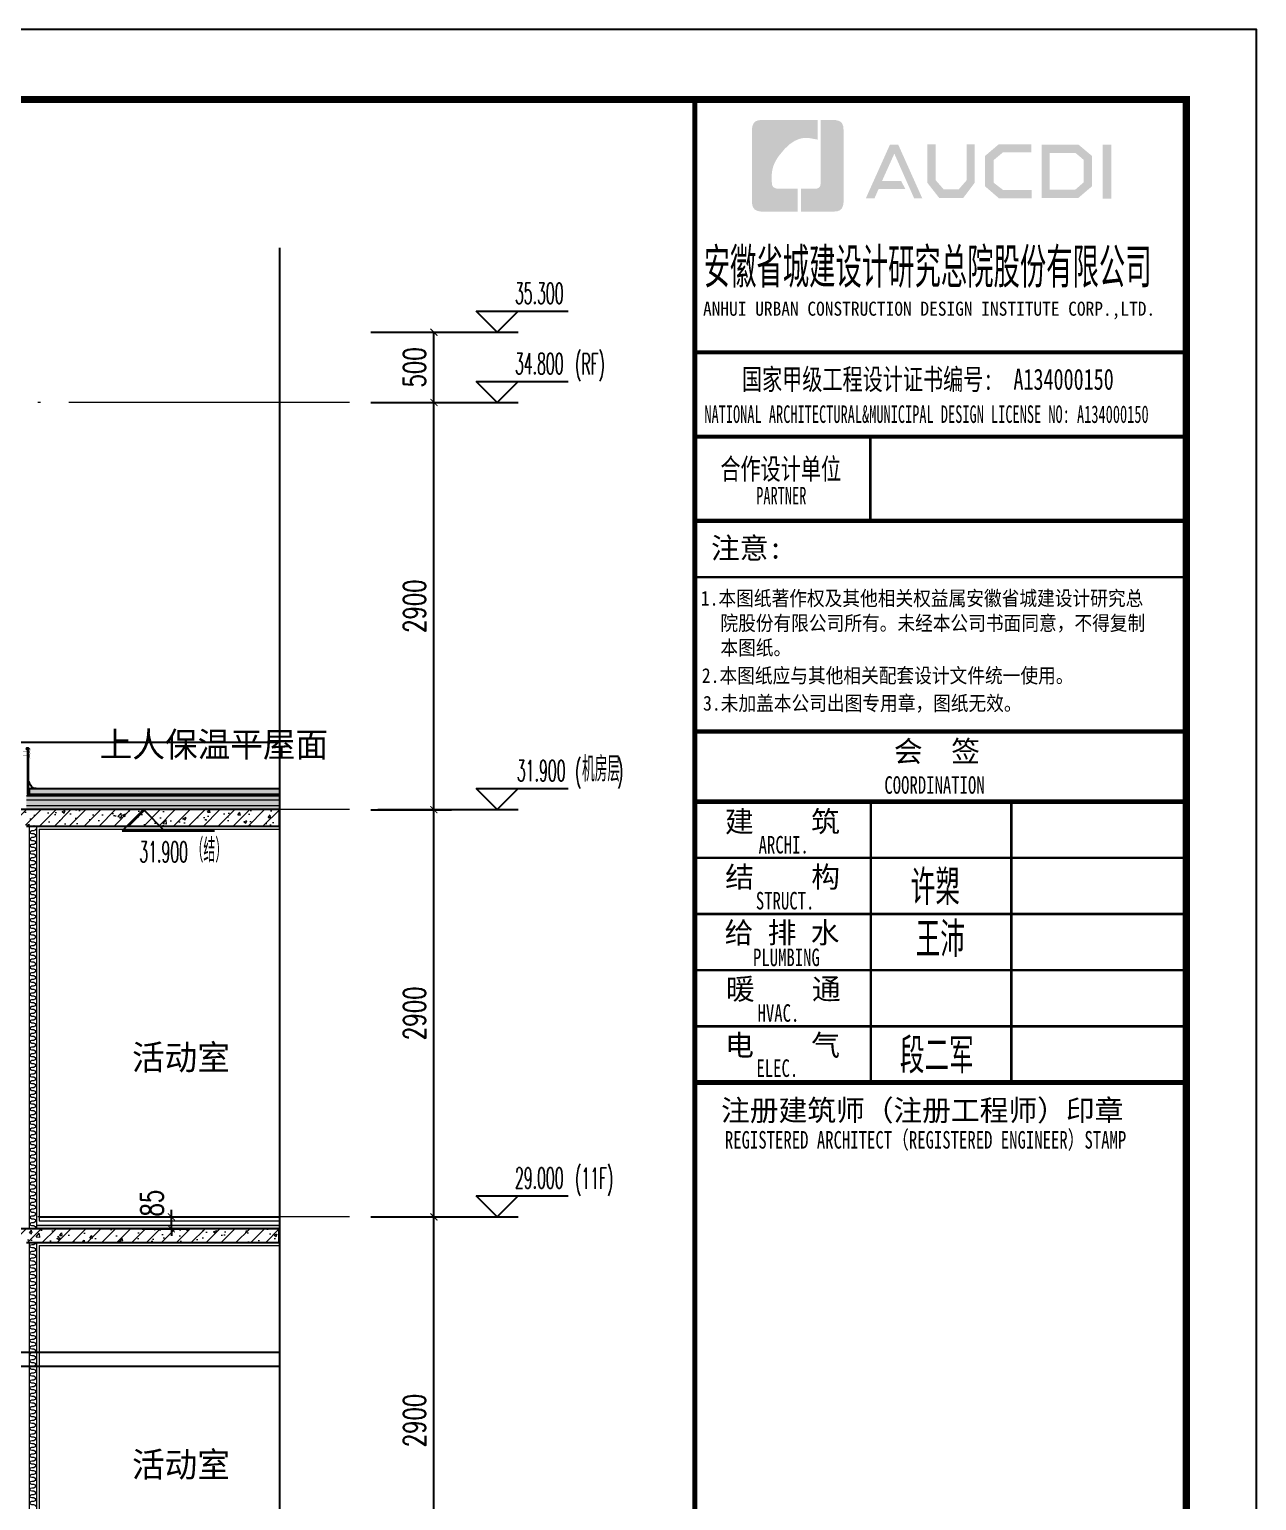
# Model space of a CAD drawing. Extents: x -461650 to 361314, y 245336 to 769729.
# Drawn here: x 288156 to 296893, y 723296 to 733773 of the extents above; entities that cross this region are included whole.
import ezdxf
from ezdxf.xclip import XClip

# ---------------------------------------------------------------- set-up
doc = ezdxf.new("R2010")
doc.units = 0
doc.header["$LTSCALE"] = 1000
doc.header["$XCLIPFRAME"] = 2
doc.linetypes.add('DASH', pattern=[0.35, 0.25, -0.1])
doc.linetypes.add('DOTE', pattern=[2.42, 2, -0.2, 0.02, -0.2])
doc.layers.get('0').update_dxf_attribs({"linetype": 'CONTINUOUS'})
doc.layers.get('DEFPOINTS').update_dxf_attribs({"linetype": 'CONTINUOUS'})
for name, color, linetype in [('-TK', 7, 'CONTINUOUS'), ('3-屋面构造层', 157, 'CONTINUOUS'), ('DIM_ELEV', 3, 'CONTINUOUS'), ('DIM_SYMB', 3, 'CONTINUOUS'), ('PUB_DIM', 3, 'CONTINUOUS'), ('PUB_TEXT', 2, 'CONTINUOUS'), ('SURFACE', 6, 'CONTINUOUS'), ('WALL', 5, 'CONTINUOUS'), ('图签文字', 4, 'CONTINUOUS'), ('看线', 251, 'CONTINUOUS'), ('立面-看线', 251, 'CONTINUOUS')]:
    doc.layers.add(name, color=color, linetype=linetype)
for name, color, linetype, lineweight in [('DOTE', 19, 'DOTE', 9), ('PUB_HATCH', 8, 'CONTINUOUS', 9), ('内粉刷', 37, 'CONTINUOUS', 9), ('图框', 9, 'CONTINUOUS', 18), ('填充', 251, 'CONTINUOUS', 5)]:
    doc.layers.add(name, color=color, linetype=linetype, lineweight=lineweight)
doc.styles.add('_TCH_DIM', font='SIMPLEX.shx', dxfattribs={"width": 0.7, "bigfont": 'GBCBIG.shx'})
doc.styles.add('_TCH_DIM_T3', font='SIMPLEX', dxfattribs={"width": 0.705882, "bigfont": 'GBCBIG'})
doc.styles.add('HT', font='simhei.ttf')
doc.styles.add('建筑图签-1', font='simhei.ttf', dxfattribs={"width": 0.7})
doc.styles.add('建筑图签-2', font='TXT.shx', dxfattribs={"width": 0.5, "bigfont": 'HZTXT.shx'})
doc.dimstyles.new('_TCH_ARCH&&50', dxfattribs={"dimtxt": 157.5, "dimasz": 50, "dimexe": 125, "dimexo": 150, "dimgap": 58.75, "dimtad": 1, "dimdec": 0, "dimzin": 0, "dimdsep": 46, "dimtxsty": '_TCH_DIM_T3', "dimblk": 'ARCHTICK', "dimcen": 0.09, "dimclrt": 7, "dimazin": 0, "dimtfac": 1, "dimtdec": 0, "dimtix": 1, "dimtmove": 2, "dimatfit": 3, "dimldrblk": 'ARCHTICK', "dimfxl": 0, "dimtolj": 1, "dimtzin": 0, "dimarcsym": 0})

# ---------------------------------------------------------------- blocks, each defined once
blk = doc.blocks.new('院标1')
h = blk.add_hatch(color=150)
h.dxf.hatch_style = 1
edge = h.paths.add_edge_path()
edge.add_spline(control_points=[(116373, 648379), (116379, 648379), (116382, 648379), (116391, 648379), (116391, 648379), (116391, 648379), (116616, 648379), (116616, 648379), (116616, 648379), (116616, 648379), (116616, 648054), (116616, 648054), (116616, 648054), (116616, 648054), (116108, 648054), (116108, 648054), (116108, 648054), (116028, 648054), (115963, 648111), (115963, 648199), (115963, 648199), (115963, 648199), (115963, 649215), (115963, 649215), (115963, 649215), (115963, 649295), (116018, 649360), (116108, 649360), (116108, 649360), (116108, 649360), (116897, 649360), (116897, 649360), (116897, 649360), (116897, 649360), (116897, 649080), (116897, 649080), (116897, 649080), (116897, 649080), (116566, 649140), (116356, 648859), (116356, 648859), (116245, 648719), (116240, 648545), (116247, 648466), (116247, 648466), (116254, 648386), (116247, 648466), (116247, 648466), (116247, 648466), (116247, 648466), (116258, 648374), (116373, 648379)], knot_values=[0, 0, 0, 0, 0.071429, 0.071429, 0.071429, 0.107143, 0.142857, 0.142857, 0.142857, 0.178571, 0.214286, 0.214286, 0.214286, 0.25, 0.285714, 0.285714, 0.285714, 0.321429, 0.357143, 0.357143, 0.357143, 0.392857, 0.428571, 0.428571, 0.428571, 0.464286, 0.5, 0.5, 0.5, 0.535714, 0.571429, 0.571429, 0.571429, 0.607143, 0.642857, 0.642857, 0.642857, 0.678571, 0.714286, 0.714286, 0.714286, 0.75, 0.785714, 0.785714, 0.785714, 0.821429, 0.857143, 0.857143, 0.857143, 0.928571, 1, 1, 1, 1], degree=3, periodic=0)
h = blk.add_hatch(color=150)
h.dxf.hatch_style = 1
edge = h.paths.add_edge_path()
edge.add_spline(control_points=[(117268, 649215), (117268, 649215), (117268, 648199), (117268, 648199), (117268, 648199), (117268, 648114), (117212, 648054), (117123, 648054), (117123, 648054), (117123, 648054), (116663, 648054), (116663, 648054), (116663, 648054), (116663, 648054), (116663, 648379), (116663, 648379), (116663, 648379), (116663, 648379), (116865, 648379), (116865, 648379), (116865, 648379), (116907, 648379), (116941, 648413), (116941, 648455), (116941, 648455), (116941, 648455), (116941, 649360), (116941, 649360), (116941, 649360), (116941, 649360), (117123, 649360), (117123, 649360), (117123, 649360), (117204, 649360), (117268, 649306), (117268, 649215)], knot_values=[0, 0, 0, 0, 0.1, 0.1, 0.1, 0.15, 0.2, 0.2, 0.2, 0.25, 0.3, 0.3, 0.3, 0.35, 0.4, 0.4, 0.4, 0.45, 0.5, 0.5, 0.5, 0.55, 0.6, 0.6, 0.6, 0.65, 0.7, 0.7, 0.7, 0.75, 0.8, 0.8, 0.8, 0.9, 1, 1, 1, 1], degree=3, periodic=0)
blk = doc.blocks.new('A1')
at = {"layer": '图框'}
h = blk.add_hatch(color=256, dxfattribs=at)
h.paths.add_polyline_path([(81908, 57758), (82034, 57758), (82034, 56988), (81908, 56988)])
h.paths.add_polyline_path([(81156, 57642), (81156, 57116), (81516, 57116), (81640, 57223), (81640, 57541), (81520, 57642)], flags=16)
h.paths.add_polyline_path([(81038, 57760), (81038, 56998), (81560, 56998), (81759, 57168), (81759, 57596), (81563, 57760)])
h.paths.add_polyline_path([(80895, 57764), (80895, 57648), (80488, 57648), (80355, 57537), (80355, 57218), (80488, 57115), (80897, 57115), (80897, 56993), (80433, 56993), (80231, 57168), (80231, 57596), (80429, 57764)])
h.paths.add_polyline_path([(79412, 57762), (79532, 57762), (79532, 57251), (79646, 57120), (79857, 57120), (79971, 57251), (79971, 57762), (80085, 57762), (80085, 57214), (79921, 56997), (79583, 56997), (79412, 57216)])
h.paths.add_polyline_path([(78880, 57760), (78997, 57760), (79339, 56996), (79223, 56996), (78942, 57630), (78767, 57242), (79038, 57242), (79099, 57127), (78718, 57127), (78659, 56994), (78536, 56994)])
blk.add_lwpolyline([(0, 59400), (0, 0), (84100, 0), (84100, 59400)], close=True)
at = {"const_width": 100}
blk.add_lwpolyline([(2500, 58400), (2500, 1000), (83100, 1000), (83100, 58400)], close=True, dxfattribs=at)
at = {"layer": '图框'}
for p, q in [((76100, 54800), (83100, 54800)), ((76100, 54800), (83100, 54800)), ((76100, 53600), (83100, 53600))]:
    blk.add_line(p, q, dxfattribs=at)
for points, const_width in [([(76100, 1000), (76100, 58400)], 70), ([(76100, 54800), (83100, 54800)], 60), ([(76100, 53600), (83100, 53600)], 60), ([(76100, 53600), (83100, 53600)], 60), ([(78600, 53600), (78600, 52400)], 35), ([(76100, 52400), (83100, 52400)], 60), ([(76100, 52400), (83100, 52400)], 60), ([(76100, 51599), (83100, 51599)], 35), ([(76108, 49400), (83108, 49400)], 60), ([(76108, 48400), (83108, 48400)], 70), ([(76108, 48400), (83108, 48400)], 70), ([(78608, 48400), (78608, 44400)], 35), ([(80608, 48400), (80608, 44400)], 35), ([(76108, 47600), (83108, 47600)], 35), ([(76108, 46800), (83108, 46800)], 35), ([(76108, 46000), (83108, 46000)], 35), ([(76108, 45200), (83108, 45200)], 35), ([(76108, 44400), (83108, 44400)], 70)]:
    blk.add_lwpolyline(points, dxfattribs=dict(at, const_width=const_width))
blk.add_blockref('院标1', (-39049, -591249))
for s, height, style, width, p in [('ANHUI URBAN CONSTRUCTION DESIGN INSTITUTE CORP.,LTD.', 200, '建筑图签-1', 0.91, (76218, 55322)), ('NATIONAL ARCHITECTURAL&MUNICIPAL DESIGN LICENSE NO: A134000150', 250, '建筑图签-1', 0.6, (76237, 53795)), ('PARTNER', 250, '建筑图签-1', 0.6, (76975, 52634)), ('1.本图纸著作权及其他相关权益属安徽省城建设计研究总', 210, 'HT', 0.88, (76186, 51193)), ('院股份有限公司所有。未经本公司书面同意，不得复制', 210, 'HT', 0.88, (76465, 50839)), ('本图纸。', 210, 'HT', 0.88, (76465, 50489)), (' 2.本图纸应与其他相关配套设计文件统一使用。 ', 210, 'HT', 0.88, (76075, 50092)), ('3.未加盖本公司出图专用章，图纸无效。', 210, 'HT', 0.88, (76218, 49698)), ('COORDINATION', 250, '建筑图签-1', 0.7, (78800, 48513)), ('ARCHI.', 250, '建筑图签-1', 0.7, (77009, 47662)), ('STRUCT.', 250, '建筑图签-1', 0.7, (76970, 46865)), ('PLUMBING', 250, '建筑图签-1', 0.7, (76929, 46058)), ('HVAC.', 250, '建筑图签-1', 0.7, (76994, 45265)), ('ELEC.', 250, '建筑图签-1', 0.7, (76978, 44480)), ('REGISTERED ARCHITECT（REGISTERED ENGINEER）STAMP', 250, '建筑图签-1', 0.7, (76529, 43459))]:
    blk.add_text(s, height=height, dxfattribs=dict(at, style=style, width=width)).set_placement(p)
at = {"layer": '图签文字', "color": 7, "style": '建筑图签-1'}
for s, height, width, p in [('安徽省城建设计研究总院股份有限公司', 500, 0.55, (76228, 55777)), ('国家甲级工程设计证书编号:  A134000150', 300, 0.7, (76772, 54267)), ('合作设计单位', 300, 0.7, (76465, 52990))]:
    blk.add_text(s, height=height, dxfattribs=dict(at, width=width)).set_placement(p)
for s, p in [('注意:', (76331, 51863)), ('会  签', (78935, 48968)), ('建    筑', (76530, 47967)), ('结    构', (76534, 47179)), ('给 排 水', (76525, 46385)), ('暖    通', (76543, 45582)), ('电    气', (76533, 44782)), ('注册建筑师（注册工程师）印章', (76475, 43854))]:
    blk.add_text(s, height=300, dxfattribs=at).set_placement(p)
at = {"layer": '图签文字', "color": 1, "style": '建筑图签-2', "width": 0.7}
for s, p in [('许槊', (79175, 46928)), ('王沛', (79246, 46187)), ('段二军', (79021, 44532))]:
    blk.add_text(s, height=500, dxfattribs=at).set_placement(p)
blk = doc.blocks.new('$LinePat$保温层')
at = {"color": 0}
for p, q in [((24, -24), (24, -56)), ((72, -56), (72, -24))]:
    blk.add_line(p, q, dxfattribs=at)
for centre, start, end in [((96, -24), 90, 180), ((0, -24), 0, 90), ((48, -56), 180, 0)]:
    blk.add_arc(centre, 24, start, end, dxfattribs=at)
blk = doc.blocks.new('FGHFG4334GDFGDFFGGGGGGDFG4G')
at = {"layer": 'SURFACE', "const_width": 2.25}
for points in [[(47, 0), (0, 0)], [(47, -28), (0, -28)]]:
    blk.add_lwpolyline(points, dxfattribs=at)
at = {"layer": 'SURFACE', "const_width": 1.5}
blk.add_lwpolyline([(47, 17, -1), (47, 5), (47, -7, -1), (47, -19), (47, -37), (53, -48), (53, -73)], format="xyb", dxfattribs=at)
blk = doc.blocks.new('FGDGDGD')
at = {"layer": '3-屋面构造层'}
h = blk.add_hatch(dxfattribs=at)
h.set_pattern_fill('隔热材料01', color=256, scale=7.692308, style=0)
h.set_pattern_definition([(270, (9.5186, 433.228), (3.846153863, -7e-16), [0.385980771, -3.460173092]), (270, (6.637, 433.228), (3.846153863, -7e-16), [0.385980771, -3.460173092]), (90, (8.5996, 430.618), (-3.846153863, 2e-16), [0.385980771, -3.460173092]), (90, (7.556, 430.618), (-3.846153863, 2e-16), [0.385980771, -3.460173092]), (180, (10.002, 430), (-5e-16, -3.846153863), [3.848019248, 0.001865385]), (135, (8.9282, 430.193), (2e-16, 3.846144175), [0.328307694, -5.110980792]), (116.56505, (12.5422, 430.4251), (8.6793e-06, 3.8461487416), [0.215769232, -8.384500037]), (116.56505, (8.696, 430.4251), (8.6793e-06, 3.8461487416), [0.215769232, -8.384500037]), (153.43495, (13.1603, 430), (-8.679e-06, 3.846148742), [0.431538463, -8.168730805]), (153.43495, (9.3142, 430), (-8.679e-06, 3.846148742), [0.431538463, -8.168730805]), (63.43495, (12.4457, 431.0041), (-8.6793e-06, 3.8461487416), [2.054923086, -6.545346183]), (63.43495, (8.5996, 431.0041), (-8.6793e-06, 3.8461487416), [2.054923086, -6.545346183]), (116.56505, (13.3647, 433.228), (8.6793e-06, 3.8461487416), [0.215769232, -8.384500037]), (116.56505, (9.5186, 433.228), (8.6793e-06, 3.8461487416), [0.215769232, -8.384500037]), (135, (9.422, 433.421), (2e-16, 3.846144175), [0.328307694, -5.110980792]), (153.43495, (13.036, 433.6532), (-8.679e-06, 3.846148742), [0.431538463, -8.168730805]), (153.43495, (9.19, 433.6532), (-8.679e-06, 3.846148742), [0.431538463, -8.168730805]), (45, (6.7336, 433.421), (2e-16, 3.846144175), [0.328307694, -5.110980792]), (63.43495, (10.4833, 433.228), (-8.6793e-06, 3.8461487416), [0.215769232, -8.384500037]), (63.43495, (6.6371, 433.228), (-8.6793e-06, 3.8461487416), [0.215769232, -8.384500037]), (26.56505, (10.812, 433.6532), (8.679e-06, 3.846148742), [0.431538463, -8.168730805]), (26.56505, (6.9658, 433.6532), (8.679e-06, 3.846148742), [0.431538463, -8.168730805]), (116.56505, (11.4023, 431.0041), (8.6793e-06, 3.8461487416), [2.054923086, -6.545346183]), (116.56505, (7.5561, 431.0041), (8.6793e-06, 3.8461487416), [2.054923086, -6.545346183]), (45, (7.2275, 430.193), (2e-16, 3.846144175), [0.328307694, -5.110980792]), (63.43495, (11.3058, 430.4251), (-8.6793e-06, 3.8461487416), [0.215769232, -8.384500037]), (63.43495, (7.4596, 430.4251), (-8.6793e-06, 3.8461487416), [0.215769232, -8.384500037]), (26.56505, (10.6877, 430), (8.679e-06, 3.846148742), [0.431538463, -8.168730805]), (26.56505, (6.8415, 430), (8.679e-06, 3.846148742), [0.431538463, -8.168730805])])
edge = h.paths.add_edge_path()
edge.add_arc((682181, 585366), 9.23, 450, 540, ccw=False)
edge.add_line((682181, 585375), (682192, 585375))
edge.add_line((682192, 585375), (682192, 585366))
edge.add_line((682192, 585366), (682172, 585366))
h = blk.add_hatch(dxfattribs=at)
h.set_pattern_fill('混凝土', color=256, scale=5, angle=-1.1458, style=0)
h.set_pattern_definition([(48.854237, (-82751.966, -43707.863), (35.7930991, -3.8540962), [3.75, -41.25]), (353.854237, (-82751.966, -43707.863), (-6.1841378, 37.7408106), [3, -33]), (99.305637, (-82748.983, -43708.185), (29.6089874, 33.886691), [3.1870095, -35.0571056]), (45.038437, (-82751.766, -43697.865), (53.1858973, -9.3413237), [5.625, -61.875]), (95.489837, (-82747.334, -43698.644), (47.6977146, 47.7616795), [4.7805144, -52.58565]), (350.038437, (-82751.766, -43697.865), (47.6976773, 47.7617167), [4.5, -49.5]), (19.854237, (-82746.817, -43700.465), (29.4368469, -20.7237073), [3.75, -41.25]), (324.854237, (-82746.817, -43700.465), (12.8883392, 36.0069862), [3, -33]), (70.305637, (-82744.364, -43702.192), (42.3251977, 15.2832459), [3.1870095, -35.0571056]), (36.3542372, (-82751.966, -43707.863), (0.9406985, 16.62920733), [0, -32.6, 0, -33.5, 0, -33.125]), (6.3542372, (-82751.966, -43707.863), (13.54517982, 19.45362572), [0, -19.1, 0, -31.85, 0, -12.625]), (326.3542372, (-82763.114, -43707.64), (26.66323482, -1.66123381), [0, -12.5, 0, -39, 0, -51.75]), (316.3542372, (-82768.113, -43707.54), (29.2535633, 4.4211788), [0, -16.25, 0, -25.9, 0, -36.75])])
h.paths.add_polyline_path([(674875, 585046), (674875, 585086), (682172, 585086), (682172, 585046)])
h = blk.add_hatch(dxfattribs=at)
h.set_pattern_fill('隔热材料03', color=256, scale=12.5, style=0)
h.set_pattern_definition([(113.578, (-500407.8114, 374696.8656), (-0.0086926214, 6.2699620763), [1.075, -0.5693125, 2.8375, -0.5693125, 1.075, -0.6825]), (66.42, (-500406.1744, 374696.8656), (2.727787851, 6.0425e-05), [1.075, -0.5693125, 2.840375, -0.5693125, 1.075, -0.6825]), (180, (-500406.1744, 374696.8656), (0, 6.25), [1.636625, -1.0910625]), (180, (-500407.538, 374702.4906), (0, 6.25), [1.636625, -1.0910625]), (90, (-500405.7427, 374697.8548), (2.72775, 2e-16), [0.52175, -5.72825]), (90, (-500407.1066, 374700.9798), (2.72775, 2e-16), [0.52175, -5.72825]), (90, (-500408.2427, 374697.8548), (2.72775, 2e-16), [0.52175, -5.72825]), (90, (-500409.6066, 374700.9798), (2.72775, 2e-16), [0.52175, -5.72825])])
edge = h.paths.add_edge_path()
edge.add_line((682178, 585086), (682178, 585050))
edge.add_arc((682172, 585050), 6.25, 270, 360, ccw=False)
edge.add_line((682172, 585044), (682172, 585086))
edge.add_line((682172, 585086), (682178, 585086))
h = blk.add_hatch(dxfattribs=at)
h.set_pattern_fill('焦渣矿渣', color=256, scale=4, angle=-1.1458, style=0)
h.set_pattern_definition([(358.8542372, (-82751.966, -43697.863), (8.27546507, 13.69326162), [1.6, -14.4]), (298.8542372, (-82751.966, -43697.863), (15.99644496, -0.32013217), [1.6, -14.4]), (238.8542372, (-82750.366, -43697.895), (7.72097989, -14.0133938), [1.6, -14.4]), (268.8542372, (-82745.567, -43697.991), (15.83683295, -8.3183365), [2.4, -11.456]), (268.8542372, (-82743.967, -43698.023), (15.83683295, -8.3183365), [2.4, -11.456]), (268.8542372, (-82742.368, -43698.055), (15.83683295, -8.3183365), [2.4, -11.456])])
h.paths.add_polyline_path([(674875, 585006), (674875, 585036), (682192, 585036), (682192, 585006)])
h = blk.add_hatch(dxfattribs=at)
h.set_pattern_fill('加气混凝土', color=256, scale=5, style=0)
h.set_pattern_definition([(0, (-82734.266, -43726.163), (30, 60), [0, -60]), (0, (-82769.366, -43734.263), (30, 60), [0, -60]), (0, (-82749.866, -43734.863), (30, 60), [0, -60]), (0, (-82728.566, -43717.163), (30, 60), [0, -60]), (0, (-82753.466, -43737.863), (30, 60), [0, -60]), (0, (-82722.566, -43679.363), (30, 60), [0, -60]), (0, (-82740.866, -43684.163), (30, 60), [0, -60]), (0, (-82731.266, -43691.663), (30, 60), [0, -60]), (0, (-82780.166, -43692.863), (30, 60), [0, -60]), (0, (-82750.766, -43695.563), (30, 60), [0, -60]), (0, (-82762.166, -43710.863), (30, 60), [0, -60]), (0, (-82761.566, -43733.363), (30, 60), [0, -60]), (0, (-82739.066, -43735.763), (30, 60), [0, -60]), (0, (-82722.566, -43709.363), (30, 60), [0, -60]), (0, (-82778.666, -43718.663), (30, 60), [0, -60]), (0, (-82773.566, -43708.463), (30, 60), [0, -60]), (0, (-82750.166, -43712.663), (30, 60), [0, -60]), (0, (-82758.566, -43721.363), (30, 60), [0, -60]), (0, (-82763.366, -43701.563), (30, 60), [0, -60]), (0, (-82755.866, -43679.063), (30, 60), [0, -60]), (0, (-82776.266, -43731.263), (30, 60), [0, -60]), (0, (-82743.266, -43691.363), (30, 60), [0, -60]), (0, (-82771.166, -43690.463), (30, 60), [0, -60]), (0, (-82775.966, -43682.663), (30, 60), [0, -60]), (130.601294, (-82726.2516, -43698.149), (-149.999998343, 180.000000787), [2.6341554, -1103.7111]), (18.4349488, (-82730.537, -43697.006), (149.99999945, 59.99999956), [2.710524, -376.76279]), (90, (-82730.537, -43699.578), (30, 60), [2.5714284, -117.428565]), (161.565051, (-82727.966, -43700.435), (-150.000000755, 59.99999553), [2.710524, -376.76279]), (53.1301023, (-82727.966, -43700.435), (30.00000006, 59.99999997), [2.857143, -297.14285]), (135, (-82725.68, -43731.006), (-30.00000363, 59.99999594), [2.424366, -167.28126]), (45, (-82729.109, -43731.006), (29.9999998, 59.99999976), [2.424366, -167.28126]), (135, (-82727.394, -43732.72), (-30.00000363, 59.99999594), [2.424366, -167.28126]), (45, (-82727.394, -43732.72), (29.9999998, 59.99999976), [2.424366, -167.28126]), (116.565051, (-82754.537, -43690.72), (-5.2e-06, 119.9999967), [3.1943826, -63.88765]), (180, (-82755.966, -43687.863), (-30, 60), [3.4285716, -56.571425]), (63.434949, (-82760.823, -43690.72), (3e-07, 119.9999994), [3.1943826, -63.88765]), (116.565051, (-82759.394, -43693.58), (-5.2e-06, 119.9999967), [3.1943826, -63.88765]), (0, (-82759.394, -43693.58), (30, 60), [3.4285716, -56.571425]), (63.434949, (-82755.966, -43693.58), (3e-07, 119.9999994), [3.1943826, -63.88765]), (107.102728, (-82731.9658, -43711.0063), (-89.999996559, 300.000000484), [3.8861346, -1628.29025]), (143.972626, (-82733.1087, -43707.292), (-569.999992774, 419.999999525), [3.8861346, -812.202]), (180, (-82736.25, -43705.006), (-30, 60), [3.7142856, -56.28571]), (36.0273733, (-82743.1087, -43707.292), (569.999995788, 419.999995472), [3.8861346, -812.202]), (71.5650511, (-82744.252, -43710.721), (90.00000046, 299.99999948), [3.6140316, -375.85928]), (107.102728, (-82743.1087, -43714.4348), (-89.999996559, 300.000000484), [3.8861346, -1628.29025]), (143.972626, (-82739.966, -43716.7206), (-569.999992774, 419.999999525), [3.8861346, -812.202]), (0, (-82739.966, -43716.72), (30, 60), [3.7142856, -56.28571]), (36.0273733, (-82736.2516, -43716.7206), (569.999995788, 419.999995472), [3.8861346, -812.202]), (71.5650511, (-82733.109, -43714.435), (90.00000046, 299.99999948), [3.6140316, -375.85928]), (150.255118, (-82731.3944, -43683.006), (-90.000000213, 59.999999257), [2.303502, -481.43196]), (90, (-82733.394, -43684.15), (30, 60), [2.2857144, -117.714275]), (29.7448813, (-82733.3944, -43684.149), (90.000000053, 59.99999972), [2.303502, -481.43196]), (116.565051, (-82745.394, -43725.58), (-5.2e-06, 119.9999967), [3.1943826, -63.88765]), (168.690067, (-82746.823, -43722.7206), (-270.0000002, 59.999998494), [2.9137254, -608.96855]), (41.1859251, (-82751.9658, -43724.149), (749.999995456, 659.999994229), [3.0371844, -1272.5802]), (90, (-82751.966, -43727.006), (30, 60), [2.857143, -117.14285]), (138.814074, (-82749.68, -43729.0063), (-749.999986669, 660.000004204), [3.0371844, -1272.5802]), (16.6992442, (-82749.68, -43729.0063), (989.999992552, 299.999996858), [2.982945, -1249.85375]), (60.9453959, (-82746.823, -43728.149), (29.99999992, 59.999999469), [2.9416086, -1232.53395]), (109.983106, (-82770.5373, -43700.4348), (-150.000000565, 419.9999988885), [3.3442002, -1401.21975]), (155.556045, (-82771.68, -43697.292), (-390.0000014866, 179.99999626), [3.4522986, -1446.51315]), (24.4439547, (-82777.9658, -43697.292), (390.0000001945, 179.999999134), [3.4522986, -1446.51315]), (70.0168934, (-82779.1087, -43700.4348), (150.000000452, 419.999998958), [3.3442002, -1401.21975]), (109.983106, (-82777.9658, -43703.5777), (-150.000000565, 419.9999988885), [3.3442002, -1401.21975]), (160.016893, (-82774.823, -43704.7206), (-150.000000088, 59.999997267), [3.3442002, -698.93775]), (19.9831065, (-82774.823, -43704.7206), (149.999999176, 59.999999905), [3.3442002, -698.93775]), (70.0168934, (-82771.68, -43703.5777), (150.000000452, 419.999998958), [3.3442002, -1401.21975]), (122.005383, (-82748.2516, -43705.8634), (-30.000004026, 59.999996937), [2.6954232, -563.3434]), (18.4349488, (-82752.252, -43704.435), (149.99999945, 59.99999956), [2.710524, -376.76279]), (90, (-82752.252, -43707.006), (30, 60), [2.5714284, -117.428565]), (161.565051, (-82749.68, -43707.863), (-150.000000755, 59.99999553), [2.710524, -376.76279]), (54.4623222, (-82749.68, -43707.8634), (209.999999696, 299.99999955), [2.457807, -1029.82115]), (116.565051, (-82765.68, -43720.435), (-5.2e-06, 119.9999967), [3.1943826, -63.88765]), (180, (-82767.11, -43717.58), (-30, 60), [3.142857, -56.85714]), (59.0362434, (-82771.966, -43720.435), (30.000000098, 59.99999971), [3.3319728, -696.3822]), (120.963756, (-82770.2516, -43723.292), (-30.0000041, 59.999997245), [3.3319728, -696.3822]), (0, (-82770.25, -43723.29), (30, 60), [3.142857, -56.85714]), (63.434949, (-82767.11, -43723.29), (3e-07, 119.9999994), [3.1943826, -63.88765])])
h.paths.add_polyline_path([(682192, 584936), (674875, 584936), (674875, 584966), (682192, 584966)])
at = {"layer": '立面-看线'}
h = blk.add_hatch(dxfattribs=at)
h.set_pattern_fill('HONEY', color=256, scale=7)
h.set_pattern_definition([(0, (-799653.24, -415240.13), (16.66875, 9.623705), [11.1125, -22.225]), (120, (-799653.24, -415240.13), (-16.66874801, 9.62370845), [11.1125, -22.225]), (60, (-799653.24, -415240.13), (1.99e-06, 19.24741345), [-22.225, 11.1125])])
h.paths.add_polyline_path([(682192, 584966), (674875, 584966), (674875, 585006), (682192, 585006)])
at = {"layer": '3-屋面构造层'}
for p, q in [((682178, 585086), (674875, 585086)), ((682172, 585086), (682172, 585044)), ((682172, 585046), (674875, 585046)), ((682192, 585036), (674875, 585036))]:
    blk.add_line(p, q, dxfattribs=at)
at = {"layer": '3-屋面构造层', "color": 251, "linetype": 'DASH', "ltscale": 0.05, "const_width": 2.5}
for points in [[(682057, 585043), (682172, 585043, 0.414214), (682179, 585050), (682179, 585366)], [(682057, 585039), (682172, 585039, 0.414214), (682183, 585050), (682183, 585366)]]:
    blk.add_lwpolyline(points, format="xyb", dxfattribs=at)
at = {"layer": '3-屋面构造层', "color": 251}
for points in [[(682057, 585041), (682172, 585041, 0.414214), (682180, 585050), (682180, 585366)], [(682057, 585044), (682172, 585044, 0.414214), (682178, 585050), (682178, 585366)], [(682057, 585040), (682172, 585040, 0.414214), (682182, 585050), (682182, 585366), (682184, 585366), (682184, 585050, -0.414214), (682172, 585038), (682057, 585038)]]:
    blk.add_lwpolyline(points, format="xyb", dxfattribs=at)
at = {"layer": '3-屋面构造层', "ltscale": 0.8}
blk.add_lwpolyline([(682172, 585366, -0.414214), (682181, 585375), (682192, 585375), (682192, 585366), (682172, 585366)], format="xyb", dxfattribs=at)
at = {"layer": '3-屋面构造层', "color": 251, "linetype": 'DASH', "ltscale": 0.05, "const_width": 2.5}
for points in [[(682043, 585039), (674875, 585039)], [(682057, 585043), (682043, 585039)]]:
    blk.add_lwpolyline(points, dxfattribs=at)
at = {"layer": '3-屋面构造层', "color": 251}
for points in [[(682043, 585040), (674875, 585040)], [(674875, 585038), (682043, 585038)], [(682056, 585044), (682042, 585040)], [(682043, 585038), (682057, 585042)]]:
    blk.add_lwpolyline(points, dxfattribs=at)
at = {"layer": '3-屋面构造层'}
blk.add_arc((682122, 585136), 50, 270, 360, dxfattribs=at)
at = {"layer": 'PUB_HATCH', "color": 215}
for p, q in [((682192, 585006), (674875, 585006)), ((682192, 584966), (674875, 584966))]:
    blk.add_line(p, q, dxfattribs=at)
at = {"layer": '3-屋面构造层', "color": 1, "xscale": -1}
blk.add_blockref('FGHFG4334GDFGDFFGGGGGGDFG4G', (682218, 585349), dxfattribs=at)
blk = doc.blocks.new('BFGBFBCBVFB')
at = {"layer": 'PUB_HATCH'}
h = blk.add_hatch(dxfattribs=at)
h.set_pattern_fill('钢筋混凝土', color=256, scale=30, style=0)
h.set_pattern_definition([(45, (0, 0), (-53.0330086, 53.0330086), []), (50, (0, 0), (215.178055, -18.82564), [22.5, -247.5]), (355, (0, 0), (-41.6254, 225.65764), [18, -198]), (100.4514, (17.93, -1.57), (173.552815, 206.831863), [19.122057, -210.342634]), (46.1842, (0, 60), (320.172315, -49.655704), [33.75, -371.25]), (96.6356, (26.68, 55.86), (280.39881, 292.23536), [28.68309, -315.5139]), (351.1842, (0, 60), (280.39858, 292.23558), [27, -297]), (21, (30, 45), (179.072116, -120.785667), [22.5, -247.5]), (326, (30, 45), (72.9946, 217.545014), [18, -198]), (71.4514, (44.92, 34.93), (252.06679, 96.75915), [19.122057, -210.342634]), (37.5, (0, 0), (3.6479566, 99.868156), [0, -195.6, 0, -201, 0, -198.75]), (7.5, (0, 0), (78.920861, 118.323514), [0, -114.6, 0, -191.1, 0, -75.75]), (327.5, (-66.9, 0), (160.146731, -6.7664615), [0, -75, 0, -234, 0, -310.5]), (317.5, (-96.9, 0), (174.95585, 30.031495), [0, -97.5, 0, -155.4, 0, -220.5])])
h.paths.add_polyline_path([(898272, 25995), (896272, 25995), (896472, 25895), (898272, 25895)])
at = {"layer": '立面-看线'}
h = blk.add_hatch(dxfattribs=at)
h.set_pattern_fill('HONEY', color=256, scale=7)
h.set_pattern_definition([(0, (93631.251, -359366.987), (16.66875, 9.623705), [11.1125, -22.225]), (120, (93631.251, -359366.987), (-16.66874801, 9.62370845), [11.1125, -22.225]), (60, (93631.251, -359366.987), (1.99e-06, 19.24741345), [-22.225, 11.1125])])
h.paths.add_polyline_path([(896543, 26020), (896543, 25995), (898272, 25995), (898272, 26020)])
at = {"layer": 'PUB_HATCH', "color": 215}
blk.add_line((896543, 26020), (898272, 26020), dxfattribs=at)
at = {"layer": 'WALL'}
for p, q in [((898272, 25995), (896272, 25995)), ((898272, 25895), (898272, 25995)), ((898272, 25895), (896472, 25895))]:
    blk.add_line(p, q, dxfattribs=at)
at = {"layer": '内粉刷'}
for p, q in [((896493, 23095), (896493, 25895)), ((896543, 25895), (896543, 23095)), ((896563, 25875), (898272, 25875))]:
    blk.add_line(p, q, dxfattribs=at)
for points in [[(898272, 26050), (896563, 26050)], [(896563, 25875), (896563, 23150)]]:
    blk.add_lwpolyline(points, dxfattribs=at)
at = {"layer": '看线', "color": 32}
blk.add_line((896563, 26080), (898272, 26080), dxfattribs=at)
at = {"layer": '填充', "color": 252, "xscale": -0.5013020832264923, "yscale": 0.499999999874268, "zscale": 0.4999999998742679, "rotation": 269.9999999995265}
for p in [(896538, 25847), (896538, 25799), (896538, 25751), (896538, 25702), (896538, 25654), (896538, 25606), (896538, 25558), (896538, 25510), (896538, 25462), (896538, 25414), (896538, 25366), (896538, 25317), (896538, 25269), (896538, 25221), (896538, 25173), (896538, 25125), (896538, 25077), (896538, 25029), (896538, 24981), (896538, 24932), (896538, 24884), (896538, 24836), (896538, 24788), (896538, 24740), (896538, 24692), (896538, 24644), (896538, 24596), (896538, 24547), (896538, 24499), (896538, 24451), (896538, 24403), (896538, 24355), (896538, 24307), (896538, 24259), (896538, 24211), (896538, 24162), (896538, 24114), (896538, 24066), (896538, 24018)]:
    blk.add_blockref('$LinePat$保温层', p, dxfattribs=at)
blk = doc.blocks.new('_ArchTick')
at = {"color": 0, "linetype": 'ByBlock', "const_width": 0.15}
blk.add_lwpolyline([(-0.5, -0.5), (0.5, 0.5)], dxfattribs=at)
blk = doc.blocks.new('*D1429')
at = {"layer": 'DEFPOINTS', "color": 0}
for p in [(288808, 725316), (288808, 725231), (289167, 725316)]:
    blk.add_point(p, dxfattribs=at)
at = {"layer": 'PUB_DIM', "color": 0, "lineweight": -2}
for p, q in [((289167, 725316), (289167, 725366)), ((288958, 725316), (289292, 725316)), ((288958, 725231), (289292, 725231)), ((289167, 725231), (289167, 725316)), ((289167, 725231), (289167, 725181))]:
    blk.add_line(p, q, dxfattribs=at)
at = {"layer": 'PUB_DIM', "color": 0, "lineweight": -2, "xscale": 50, "yscale": 50, "zscale": 50}
for p, rotation in [((289167, 725316), 270), ((289167, 725231), 90)]:
    blk.add_blockref('_ArchTick', p, dxfattribs=dict(at, rotation=rotation))
at = {"layer": 'PUB_DIM', "color": 7, "insert": (289029, 725413), "char_height": 157.5, "attachment_point": 5, "rotation": 90, "style": '_TCH_DIM_T3'}
blk.add_mtext('\\A1;85', dxfattribs=at)
blk = doc.blocks.new('*D1458')
at = {"layer": 'DEFPOINTS', "color": 0}
for p in [(290436, 725316), (291036, 725316), (290436, 722416)]:
    blk.add_point(p, dxfattribs=at)
at = {"layer": 'PUB_DIM', "color": 0, "lineweight": -2}
for p, q in [((290586, 725316), (291161, 725316)), ((291036, 722416), (291036, 725316)), ((290586, 722416), (291161, 722416))]:
    blk.add_line(p, q, dxfattribs=at)
at = {"layer": 'PUB_DIM', "color": 0, "lineweight": -2, "xscale": 50, "yscale": 50, "zscale": 50}
for p, rotation in [((291036, 725316), 90), ((291036, 722416), 270)]:
    blk.add_blockref('_ArchTick', p, dxfattribs=dict(at, rotation=rotation))
at = {"layer": 'PUB_DIM', "color": 7, "insert": (290898, 723866), "char_height": 157.5, "attachment_point": 5, "rotation": 90, "style": '_TCH_DIM_T3'}
blk.add_mtext('\\A1;2900', dxfattribs=at)
blk = doc.blocks.new('*D1459')
at = {"layer": 'DEFPOINTS', "color": 0}
for p in [(290436, 728216), (291036, 728216), (290436, 725316)]:
    blk.add_point(p, dxfattribs=at)
at = {"layer": 'PUB_DIM', "color": 0, "lineweight": -2}
for p, q in [((290586, 728216), (291161, 728216)), ((291036, 725316), (291036, 728216)), ((290586, 725316), (291161, 725316))]:
    blk.add_line(p, q, dxfattribs=at)
at = {"layer": 'PUB_DIM', "color": 0, "lineweight": -2, "xscale": 50, "yscale": 50, "zscale": 50}
for p, rotation in [((291036, 728216), 90), ((291036, 725316), 270)]:
    blk.add_blockref('_ArchTick', p, dxfattribs=dict(at, rotation=rotation))
at = {"layer": 'PUB_DIM', "color": 7, "insert": (290898, 726766), "char_height": 157.5, "attachment_point": 5, "rotation": 90, "style": '_TCH_DIM_T3'}
blk.add_mtext('\\A1;2900', dxfattribs=at)
blk = doc.blocks.new('*D1460')
at = {"layer": 'DEFPOINTS', "color": 0}
for p in [(290436, 731116), (291036, 731116), (290436, 728216)]:
    blk.add_point(p, dxfattribs=at)
at = {"layer": 'PUB_DIM', "color": 0, "lineweight": -2}
for p, q in [((290586, 731116), (291161, 731116)), ((291036, 728216), (291036, 731116)), ((290586, 728216), (291161, 728216))]:
    blk.add_line(p, q, dxfattribs=at)
at = {"layer": 'PUB_DIM', "color": 0, "lineweight": -2, "xscale": 50, "yscale": 50, "zscale": 50}
for p, rotation in [((291036, 731116), 90), ((291036, 728216), 270)]:
    blk.add_blockref('_ArchTick', p, dxfattribs=dict(at, rotation=rotation))
at = {"layer": 'PUB_DIM', "color": 7, "insert": (290898, 729666), "char_height": 157.5, "attachment_point": 5, "rotation": 90, "style": '_TCH_DIM_T3'}
blk.add_mtext('\\A1;2900', dxfattribs=at)
blk = doc.blocks.new('*D1461')
at = {"layer": 'DEFPOINTS', "color": 0}
for p in [(290436, 731616), (291036, 731616), (290436, 731116)]:
    blk.add_point(p, dxfattribs=at)
at = {"layer": 'PUB_DIM', "color": 0, "lineweight": -2}
for p, q in [((290586, 731616), (291161, 731616)), ((291036, 731116), (291036, 731616)), ((290586, 731116), (291161, 731116))]:
    blk.add_line(p, q, dxfattribs=at)
at = {"layer": 'PUB_DIM', "color": 0, "lineweight": -2, "xscale": 50, "yscale": 50, "zscale": 50}
for p, rotation in [((291036, 731616), 90), ((291036, 731116), 270)]:
    blk.add_blockref('_ArchTick', p, dxfattribs=dict(at, rotation=rotation))
at = {"layer": 'PUB_DIM', "color": 7, "insert": (290898, 731366), "char_height": 157.5, "attachment_point": 5, "rotation": 90, "style": '_TCH_DIM_T3'}
blk.add_mtext('\\A1;500', dxfattribs=at)

msp = doc.modelspace()

# ---------------------------------------------------------------- hatches: boundary and pattern name
at = {"layer": 'PUB_HATCH'}
h = msp.add_hatch(dxfattribs=at)
h.set_pattern_fill('钢筋混凝土', color=256, scale=30, style=0)
h.set_pattern_definition([(45, (-677627.57, 806144.725), (-53.0330086, 53.0330086), []), (50, (-677627.57, 806144.73), (215.178055, -18.82564), [22.5, -247.5]), (355, (-677627.57, 806144.73), (-41.6254, 225.65764), [18, -198]), (100.4514, (-677609.64, 806143.16), (173.552815, 206.831863), [19.122057, -210.342634]), (46.1842, (-677627.57, 806204.73), (320.172315, -49.655704), [33.75, -371.25]), (96.6356, (-677600.9, 806200.6), (280.39881, 292.23536), [28.68309, -315.5139]), (351.1842, (-677627.57, 806204.73), (280.39858, 292.23558), [27, -297]), (21, (-677597.57, 806189.73), (179.072116, -120.785667), [22.5, -247.5]), (326, (-677597.57, 806189.73), (72.9946, 217.545014), [18, -198]), (71.4514, (-677582.65, 806179.66), (252.06679, 96.75915), [19.122057, -210.342634]), (37.5, (-677627.57, 806144.725), (3.6479566, 99.868156), [0, -195.6, 0, -201, 0, -198.75]), (7.5, (-677627.57, 806144.73), (78.920861, 118.323514), [0, -114.6, 0, -191.1, 0, -75.75]), (327.5, (-677694.47, 806144.725), (160.146731, -6.7664615), [0, -75, 0, -234, 0, -310.5]), (317.5, (-677724.47, 806144.73), (174.95585, 30.031495), [0, -97.5, 0, -155.4, 0, -220.5])])
h.paths.add_polyline_path([(289935.83, 728216.31), (288135.74, 728216.31), (288069.07, 728176.31), (288135.74, 728096.31), (289935.83, 728096.31)])

# ---------------------------------------------------------------- linework, layer by layer
at = {"layer": 'DIM_ELEV'}
for p, q in [((291485.8, 731616.31), (291335.8, 731766.31)), ((291335.8, 731766.31), (291991.8, 731766.31)), ((291485.8, 731616.31), (291635.8, 731766.31)), ((290635.8, 731616.31), (291635.8, 731616.31)), ((291485.8, 731116.31), (291335.8, 731266.31)), ((291335.8, 731266.31), (291991.8, 731266.31)), ((291485.8, 731116.31), (291635.8, 731266.31)), ((290635.8, 731116.31), (291635.8, 731116.31)), ((291485.8, 728216.31), (291335.8, 728366.31)), ((291335.8, 728366.31), (291991.8, 728366.31)), ((291485.8, 728216.31), (291635.8, 728366.31)), ((290635.8, 728216.31), (291635.8, 728216.31)), ((291485.8, 725316.31), (291335.8, 725466.31)), ((291335.8, 725466.31), (291991.8, 725466.31)), ((291485.8, 725316.31), (291635.8, 725466.31)), ((290635.8, 725316.31), (291635.8, 725316.31))]:
    msp.add_line(p, q, dxfattribs=at)
at = {"layer": 'DIM_ELEV', "color": 3}
for p, q in [((288967.62, 728216.31), (288817.62, 728066.31)), ((288967.62, 728216.31), (289117.62, 728066.31)), ((288817.62, 728066.31), (289473.62, 728066.31))]:
    msp.add_line(p, q, dxfattribs=at)
at = {"layer": 'DIM_SYMB'}
msp.add_lwpolyline([(289935.8, 732216.31), (289935.8, 720213.17), (290040.8, 720174.95), (289830.8, 720137.92), (289935.8, 720100.67), (289935.8, 708097.53)], dxfattribs=at)
at = {"layer": 'DIM_SYMB', "color": 5}
for points in [[(280135.72, 724353.33), (285007.63, 724353.33), (285026.74, 724405.83), (285045.26, 724300.83), (285063.88, 724353.33), (289935.8, 724353.33)], [(280135.72, 724253.33), (285007.63, 724253.33), (285026.74, 724305.83), (285045.26, 724200.83), (285063.88, 724253.33), (289935.8, 724253.33)]]:
    msp.add_lwpolyline(points, dxfattribs=at)
at = {"layer": 'DOTE', "color": 1, "linetype": 'DOTE'}
for p, q in [((290435.8, 731116.31), (274958.74, 731116.31)), ((290435.8, 728216.31), (274958.74, 728216.31)), ((290435.8, 725316.31), (274958.74, 725316.31))]:
    msp.add_line(p, q, dxfattribs=at)
at = {"layer": 'WALL'}
for p, q in [((289935.83, 728216.31), (288135.74, 728216.31)), ((289935.83, 728096.31), (289935.83, 728216.31)), ((289935.83, 728096.31), (288135.74, 728096.31))]:
    msp.add_line(p, q, dxfattribs=at)
at = {"layer": '内粉刷'}
for p, q in [((288156.73, 725231.37), (288156.73, 728096.31)), ((288206.73, 728096.31), (288206.73, 725231.37)), ((288226.73, 728076.31), (289935.83, 728076.31))]:
    msp.add_line(p, q, dxfattribs=at)
msp.add_lwpolyline([(288226.73, 728076.31), (288226.73, 725286.33)], dxfattribs=at)

# ---------------------------------------------------------------- block references
at = {"layer": '-TK', "xscale": 0.5, "yscale": 0.5, "zscale": 0.5}
msp.add_blockref('A1', (254843.14, 704072.91), dxfattribs=at)
ref = msp.add_blockref('FGDGDGD', (970327.31, 143280.12), dxfattribs=dict(xscale=-1))
XClip(ref).set_block_clipping_path([(680391.5051812348, 584936.1769558351), (682291.5665918037, 585415.8410118448)])
msp.add_blockref('BFGBFBCBVFB', (-608336.65, 699236.52))
at = {"layer": '填充', "color": 252, "xscale": -0.5013020832264923, "yscale": 0.499999999874268, "zscale": 0.4999999998742679, "rotation": 269.9999999995265}
for p in [(288201.73, 728031.33), (288201.73, 727983.2), (288201.73, 727935.08), (288201.73, 727886.95), (288201.73, 727838.83), (288201.73, 727790.7), (288201.73, 727742.58), (288201.73, 727694.45), (288201.73, 727646.33), (288201.73, 727598.2), (288201.73, 727550.08), (288201.73, 727501.95), (288201.73, 727453.83), (288201.73, 727405.7), (288201.73, 727357.58), (288201.73, 727309.45), (288201.73, 727261.33), (288201.73, 727213.2), (288201.73, 727165.08), (288201.73, 727116.95), (288201.73, 727068.83), (288201.73, 727020.7), (288201.73, 726972.58), (288201.73, 726924.45), (288201.73, 726876.33), (288201.73, 726828.2), (288201.73, 726780.08), (288201.73, 726731.95), (288201.73, 726683.83), (288201.73, 726635.7), (288201.73, 726587.58), (288201.73, 726539.45), (288201.73, 726491.33), (288201.73, 726443.2), (288201.73, 726395.08), (288201.73, 726346.95), (288201.73, 726298.83), (288201.73, 726250.7), (288201.73, 726202.58), (288201.73, 726154.45), (288201.73, 726106.33), (288201.73, 726058.2), (288201.73, 726010.08), (288201.73, 725961.95), (288201.73, 725913.83), (288201.73, 725865.7), (288201.73, 725817.58), (288201.73, 725769.45), (288201.73, 725721.33), (288201.73, 725673.2), (288201.73, 725625.08), (288201.73, 725576.95), (288201.73, 725528.83), (288201.73, 725480.7), (288201.73, 725432.58), (288201.73, 725384.45), (288201.73, 725336.33), (288201.73, 725288.2), (288201.73, 725240.08)]:
    msp.add_blockref('$LinePat$保温层', p, dxfattribs=at)

# ---------------------------------------------------------------- texts
at = {"layer": 'DIM_ELEV', "color": 7, "style": '_TCH_DIM'}
for s, height, width, p in [('31.900', 148.75, 0.494118, (288938.51, 727841.26)), ('（结）', 168.794, 0.7, (289309.51, 727841.26))]:
    msp.add_text(s, height=height, dxfattribs=dict(at, width=width)).set_placement(p)
at = {"layer": 'PUB_TEXT', "style": '_TCH_DIM'}
for s, height, width, p in [('35.300', 148.75, 0.494118, (291612.8, 731818.81)), ('34.800', 148.75, 0.494118, (291612.8, 731318.81)), ('(RF)', 148.75, 0.494118, (292041.8, 731316.36)), ('(', 148.75, 0.494118, (292041.8, 728416.36)), ('机房层', 178.723, 0.7, (292090.8, 728416.36)), (')', 148.75, 0.494118, (292341.01, 728416.36)), ('31.900', 148.75, 0.494118, (291626.8, 728418.81)), ('29.000', 148.75, 0.494118, (291612.8, 725518.81)), ('(11F)', 148.75, 0.494118, (292041.8, 725516.36))]:
    msp.add_text(s, height=height, dxfattribs=dict(at, width=width)).set_placement(p)
at = {"layer": 'PUB_TEXT'}
for s, p in [('上人保温平屋面', (288656.84, 728591.01)), ('活动室', (288886.6, 726362.9)), ('活动室', (288886.6, 723462.9))]:
    msp.add_text(s, height=178.723, dxfattribs=at).set_placement(p)

# ---------------------------------------------------------------- dimensions: what is measured, and where the dimension line sits
at = {"layer": 'PUB_DIM'}
for p1, p2, picture, middle in [((290435.8, 731116.31), (290435.8, 731616.31), '*D1461', (290898.3, 731366.31)), ((290435.8, 728216.31), (290435.8, 731116.31), '*D1460', (290898.3, 729666.31)), ((290435.8, 725316.31), (290435.8, 728216.31), '*D1459', (290898.3, 726766.31)), ((290435.8, 722416.31), (290435.8, 725316.31), '*D1458', (290898.3, 723866.31))]:
    dim = msp.add_aligned_dim(p1=p1, p2=p2, distance=-600, dimstyle='_TCH_ARCH&&50', dxfattribs=at)
    dim.commit()
    dim.dimension.update_dxf_attribs({"geometry": picture, "text_midpoint": middle})
dim = msp.add_linear_dim(base=(289166.53, 725316.31), p1=(288808.12, 725231.33), p2=(288808.12, 725316.31), angle=90, dimstyle='_TCH_ARCH&&50', dxfattribs=at)
dim.commit()
dim.dimension.update_dxf_attribs({"geometry": '*D1429', "text_midpoint": (289029.03, 725413.02), "dimtype": 161})

doc.saveas('drawing.dxf')
